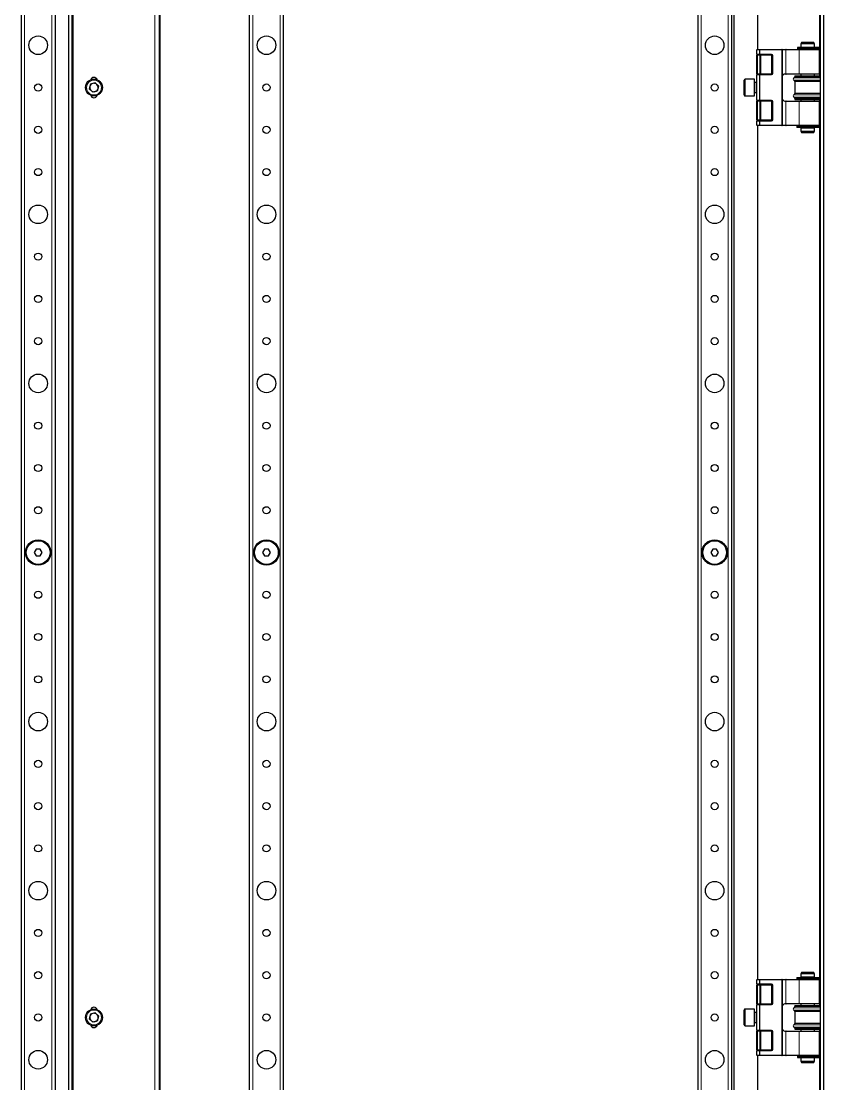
# Model space of a CAD drawing. Header units: millimetres. Extents: x -981 to 2790, y -1547 to 1219.
# Drawn here: x -300 to 175, y -535 to 93 of the extents above; entities that cross this region are included whole.
import ezdxf

# ---------------------------------------------------------------- set-up
doc = ezdxf.new("R2010")
doc.units = ezdxf.units.MM

msp = doc.modelspace()

# ---------------------------------------------------------------- linework, layer by layer
at = {"color": 7, "linetype": 'Continuous', "lineweight": 25}
for p, q in [((172.56, -1098.72), (172.56, 656.28)), ((174.56, -1098.72), (174.56, 656.28)), ((121.56, -1067.22), (121.56, 624.78)), ((-271.94, 620.28), (-271.94, -1062.72)), ((-269.94, 620.28), (-269.94, -1062.72)), ((-218.44, 610.57), (-218.44, -1053)), ((-299.94, 596.28), (-299.94, -1038.72)), ((-279.94, 596.28), (-279.94, -1038.72)), ((-164.94, -1038.72), (-164.94, 596.28)), ((-144.94, -1038.72), (-144.94, 596.28)), ((100.06, 596.28), (100.06, -1038.72)), ((120.06, 596.28), (120.06, -1038.72)), ((135.56, 76.28), (135.56, 506.28)), ((135.06, 73.58), (135.06, 76.08)), ((135.26, 76.28), (136.64, 76.28)), ((136.56, 76.08), (136.56, 73.58)), ((136.64, 76.28), (149.86, 76.28)), ((149.86, 76.28), (152.08, 76.28)), ((150.06, 76.08), (150.06, 31.48)), ((152.36, 76.28), (152.08, 76.28)), ((152.36, 76.28), (160.25, 76.28)), ((159.12, 77.48), (159.12, 76.58)), ((159.14, 77.48), (159.12, 77.48)), ((159.14, 76.58), (159.12, 76.58)), ((159.14, 77.48), (159.14, 76.58)), ((159.22, 77.48), (159.14, 77.48)), ((159.22, 76.58), (159.14, 76.58)), ((172.21, 77.48), (159.22, 77.48)), ((172.21, 76.58), (159.22, 76.58)), ((160.25, 76.28), (171.86, 76.28)), ((161.64, 80.53), (161.06, 79.53)), ((161.06, 79.53), (161.06, 77.53)), ((169.06, 79.53), (161.06, 79.53)), ((161.06, 77.53), (169.06, 77.53)), ((161.06, 76.53), (161.06, 76.28)), ((161.06, 76.53), (169.06, 76.53)), ((161.56, 77.53), (161.56, 77.48)), ((161.56, 76.58), (161.56, 76.53)), ((161.64, 80.53), (168.48, 80.53)), ((169.06, 79.53), (168.48, 80.53)), ((168.56, 77.48), (168.56, 77.53)), ((168.56, 76.53), (168.56, 76.58)), ((169.06, 77.53), (169.06, 79.53)), ((169.06, 76.28), (169.06, 76.53)), ((172.06, 61.98), (172.06, 76.08)), ((172.21, 76.58), (172.21, 77.48)), ((135.06, 73.58), (135.06, 72.98)), ((135.06, 61.88), (135.06, 72.98)), ((136.68, 73.28), (135.36, 73.28)), ((143.76, 73.28), (136.68, 73.28)), ((137.06, 61.88), (137.06, 72.98)), ((144.06, 61.88), (144.06, 72.98)), ((-256.26, 56.6), (-259.04, 55.78)), ((-256.26, 56.6), (-254.16, 54.6)), ((127.56, 53.78), (127.56, 58.18)), ((133.56, 58.78), (128.16, 58.78)), ((133.56, 53.78), (133.56, 58.78)), ((135.06, 56.78), (133.81, 56.78)), ((135.06, 61.88), (135.06, 61.28)), ((135.06, 46.28), (135.06, 61.28)), ((135.36, 61.58), (136.68, 61.58)), ((136.56, 61.28), (136.56, 46.28)), ((136.68, 61.58), (143.76, 61.58)), ((152.08, 61.78), (151.56, 61.78)), ((152.08, 61.78), (152.36, 61.78)), ((160.25, 61.78), (152.36, 61.78)), ((157.56, 60.18), (156.86, 59.5)), ((156.86, 58.07), (157.56, 57.38)), ((157.56, 60.78), (157.56, 60.18)), ((157.56, 60.78), (172.56, 60.78)), ((172.56, 60.18), (157.56, 60.18)), ((157.56, 57.38), (157.56, 50.18)), ((172.56, 57.38), (157.56, 57.38)), ((171.86, 61.78), (160.25, 61.78)), ((161.06, 61.78), (161.06, 60.78)), ((169.06, 60.78), (169.06, 61.78)), ((-259.04, 55.78), (-259.72, 52.97)), ((-257.62, 50.97), (-259.72, 52.97)), ((-254.84, 51.78), (-257.62, 50.97)), ((-254.84, 51.78), (-254.16, 54.6)), ((127.56, 49.38), (127.56, 53.78)), ((133.56, 48.78), (133.56, 53.78)), ((133.81, 50.78), (135.06, 50.78)), ((128.16, 48.78), (133.56, 48.78)), ((135.06, 46.28), (135.06, 45.68)), ((135.06, 34.58), (135.06, 45.68)), ((136.68, 45.98), (135.36, 45.98)), ((143.76, 45.98), (136.68, 45.98)), ((137.06, 34.58), (137.06, 45.68)), ((144.06, 34.58), (144.06, 45.68)), ((151.56, 45.78), (152.08, 45.78)), ((152.36, 45.78), (152.08, 45.78)), ((152.36, 45.78), (160.25, 45.78)), ((157.56, 50.18), (156.86, 49.5)), ((156.86, 48.07), (157.56, 47.38)), ((172.56, 50.18), (157.56, 50.18)), ((157.56, 47.38), (157.56, 46.78)), ((172.56, 47.38), (157.56, 47.38)), ((157.56, 46.78), (172.56, 46.78)), ((160.25, 45.78), (171.86, 45.78)), ((161.06, 46.78), (161.06, 45.78)), ((169.06, 45.78), (169.06, 46.78)), ((172.06, 31.48), (172.06, 45.58)), ((135.06, 34.58), (135.06, 33.98)), ((135.06, 31.48), (135.06, 33.98)), ((135.36, 34.28), (136.68, 34.28)), ((136.56, 33.98), (136.56, 31.48)), ((136.68, 34.28), (143.76, 34.28)), ((136.64, 31.28), (135.26, 31.28)), ((135.56, -473.72), (135.56, 31.28)), ((149.86, 31.28), (136.64, 31.28)), ((152.08, 31.28), (149.86, 31.28)), ((152.08, 31.28), (152.36, 31.28)), ((160.25, 31.28), (152.36, 31.28)), ((158.69, 30.98), (158.69, 30.08)), ((158.74, 30.98), (158.69, 30.98)), ((158.74, 30.08), (158.69, 30.08)), ((172.21, 30.98), (158.74, 30.98)), ((172.21, 30.08), (158.74, 30.08)), ((171.86, 31.28), (160.25, 31.28)), ((161.06, 31.28), (161.06, 31.03)), ((161.06, 31.03), (169.06, 31.03)), ((161.06, 30.03), (161.06, 28.03)), ((161.06, 30.03), (169.06, 30.03)), ((161.06, 28.03), (161.64, 27.03)), ((161.06, 28.03), (165.59, 28.03)), ((161.56, 31.03), (161.56, 30.98)), ((161.56, 30.08), (161.56, 30.03)), ((165.52, 27.03), (161.64, 27.03)), ((168.48, 27.03), (165.52, 27.03)), ((165.59, 28.03), (169.06, 28.03)), ((168.48, 27.03), (169.06, 28.03)), ((168.56, 30.98), (168.56, 31.03)), ((168.56, 30.03), (168.56, 30.08)), ((169.06, 31.03), (169.06, 31.28)), ((169.06, 28.03), (169.06, 30.03)), ((172.21, 30.08), (172.21, 30.98)), ((-291.09, -219.22), (-292.25, -221.22)), ((-288.78, -219.22), (-291.09, -219.22)), ((-287.63, -221.22), (-288.78, -219.22)), ((-156.09, -219.22), (-157.25, -221.22)), ((-153.78, -219.22), (-156.09, -219.22)), ((-152.63, -221.22), (-153.78, -219.22)), ((108.91, -219.22), (107.75, -221.22)), ((111.22, -219.22), (108.91, -219.22)), ((112.37, -221.22), (111.22, -219.22)), ((-292.25, -221.22), (-291.09, -223.22)), ((-291.09, -223.22), (-288.78, -223.22)), ((-288.78, -223.22), (-287.63, -221.22)), ((-157.25, -221.22), (-156.09, -223.22)), ((-156.09, -223.22), (-153.78, -223.22)), ((-153.78, -223.22), (-152.63, -221.22)), ((107.75, -221.22), (108.91, -223.22)), ((108.91, -223.22), (111.22, -223.22)), ((111.22, -223.22), (112.37, -221.22)), ((161.64, -469.47), (161.06, -470.47)), ((161.06, -470.47), (161.06, -472.47)), ((169.06, -470.47), (161.06, -470.47)), ((161.64, -469.47), (168.48, -469.47)), ((169.06, -470.47), (168.48, -469.47)), ((169.06, -472.47), (169.06, -470.47)), ((135.06, -476.42), (135.06, -473.92)), ((135.06, -476.42), (135.06, -477.02)), ((135.06, -488.12), (135.06, -477.02)), ((135.26, -473.72), (136.64, -473.72)), ((136.68, -476.72), (135.36, -476.72)), ((136.56, -473.92), (136.56, -476.42)), ((136.64, -473.72), (149.86, -473.72)), ((143.76, -476.72), (136.68, -476.72)), ((137.06, -488.12), (137.06, -477.02)), ((144.06, -488.12), (144.06, -477.02)), ((149.86, -473.72), (152.08, -473.72)), ((150.06, -473.92), (150.06, -518.52)), ((152.36, -473.72), (152.08, -473.72)), ((152.36, -473.72), (160.25, -473.72)), ((158.69, -472.52), (158.69, -473.42)), ((158.69, -472.52), (158.74, -472.52)), ((158.69, -473.42), (158.74, -473.42)), ((158.74, -472.52), (172.21, -472.52)), ((158.74, -473.42), (172.21, -473.42)), ((160.25, -473.72), (171.86, -473.72)), ((165.59, -472.47), (161.06, -472.47)), ((161.06, -473.47), (161.06, -473.72)), ((165.59, -473.47), (161.06, -473.47)), ((161.56, -472.47), (161.56, -472.52)), ((161.56, -473.42), (161.56, -473.47)), ((169.06, -472.47), (165.59, -472.47)), ((169.06, -473.47), (165.59, -473.47)), ((168.56, -472.52), (168.56, -472.47)), ((168.56, -473.47), (168.56, -473.42)), ((169.06, -473.72), (169.06, -473.47)), ((172.06, -488.02), (172.06, -473.92)), ((172.21, -473.42), (172.21, -472.52)), ((135.06, -488.12), (135.06, -488.72)), ((135.06, -503.72), (135.06, -488.72)), ((135.36, -488.42), (136.68, -488.42)), ((136.56, -488.72), (136.56, -503.72)), ((136.68, -488.42), (143.76, -488.42)), ((152.08, -488.22), (151.56, -488.22)), ((152.08, -488.22), (152.36, -488.22)), ((160.25, -488.22), (152.36, -488.22)), ((157.56, -489.82), (156.86, -490.5)), ((157.56, -489.22), (157.56, -489.82)), ((157.56, -489.22), (172.56, -489.22)), ((172.56, -489.82), (157.56, -489.82)), ((171.86, -488.22), (160.25, -488.22)), ((161.06, -488.22), (161.06, -489.22)), ((169.06, -489.22), (169.06, -488.22)), ((-259.04, -494.22), (-259.72, -497.03)), ((-256.26, -493.4), (-259.04, -494.22)), ((-256.26, -493.4), (-254.16, -495.4)), ((-254.84, -498.22), (-254.16, -495.4)), ((127.56, -500.62), (127.56, -491.82)), ((133.56, -491.22), (128.16, -491.22)), ((133.56, -501.22), (133.56, -491.22)), ((135.06, -493.22), (133.81, -493.22)), ((156.86, -491.93), (157.56, -492.62)), ((157.56, -492.62), (157.56, -499.82)), ((172.56, -492.62), (157.56, -492.62)), ((-257.62, -499.03), (-259.72, -497.03)), ((-254.84, -498.22), (-257.62, -499.03)), ((128.16, -501.22), (133.56, -501.22)), ((133.81, -499.22), (135.06, -499.22)), ((157.56, -499.82), (156.86, -500.5)), ((156.86, -501.93), (157.56, -502.62)), ((172.56, -499.82), (157.56, -499.82)), ((157.56, -502.62), (157.56, -503.22)), ((172.56, -502.62), (157.56, -502.62)), ((135.06, -503.72), (135.06, -504.32)), ((135.06, -515.42), (135.06, -504.32)), ((136.68, -504.02), (135.36, -504.02)), ((143.76, -504.02), (136.68, -504.02)), ((137.06, -515.42), (137.06, -504.32)), ((144.06, -515.42), (144.06, -504.32)), ((151.56, -504.22), (152.08, -504.22)), ((152.36, -504.22), (152.08, -504.22)), ((152.36, -504.22), (160.25, -504.22)), ((157.56, -503.22), (172.56, -503.22)), ((160.25, -504.22), (171.86, -504.22)), ((161.06, -503.22), (161.06, -504.22)), ((169.06, -504.22), (169.06, -503.22)), ((172.06, -518.52), (172.06, -504.42)), ((135.06, -515.42), (135.06, -516.02)), ((135.06, -518.52), (135.06, -516.02)), ((136.64, -518.72), (135.26, -518.72)), ((135.36, -515.72), (136.68, -515.72)), ((135.56, -948.72), (135.56, -518.72)), ((136.56, -516.02), (136.56, -518.52)), ((149.86, -518.72), (136.64, -518.72)), ((136.68, -515.72), (143.76, -515.72)), ((152.08, -518.72), (149.86, -518.72)), ((152.08, -518.72), (152.36, -518.72)), ((160.25, -518.72), (152.36, -518.72)), ((159.12, -519.02), (159.12, -519.92)), ((159.12, -519.02), (159.14, -519.02)), ((159.12, -519.92), (159.14, -519.92)), ((159.14, -519.02), (159.14, -519.92)), ((159.14, -519.02), (159.22, -519.02)), ((159.14, -519.92), (159.22, -519.92)), ((159.22, -519.02), (172.21, -519.02)), ((159.22, -519.92), (172.21, -519.92)), ((171.86, -518.72), (160.25, -518.72)), ((161.06, -518.72), (161.06, -518.97)), ((165.59, -518.97), (161.06, -518.97)), ((161.06, -519.97), (161.06, -521.97)), ((165.59, -519.97), (161.06, -519.97)), ((161.56, -518.97), (161.56, -519.02)), ((161.56, -519.92), (161.56, -519.97)), ((169.06, -518.97), (165.59, -518.97)), ((169.06, -519.97), (165.59, -519.97)), ((168.56, -519.02), (168.56, -518.97)), ((168.56, -519.97), (168.56, -519.92)), ((169.06, -518.97), (169.06, -518.72)), ((169.06, -521.97), (169.06, -519.97)), ((172.21, -519.92), (172.21, -519.02)), ((161.06, -521.97), (161.64, -522.97)), ((161.06, -521.97), (165.59, -521.97)), ((165.52, -522.97), (161.64, -522.97)), ((168.48, -522.97), (165.52, -522.97)), ((165.59, -521.97), (169.06, -521.97)), ((168.48, -522.97), (169.06, -521.97))]:
    msp.add_line(p, q, dxfattribs=at)
at = {"color": 8, "linetype": 'Continuous', "lineweight": 18}
for p, q in [((-269.34, -1062.72), (-269.34, 620.28)), ((-217.84, -1054.04), (-217.84, 611.61)), ((-221.04, 606.07), (-221.04, -1048.5)), ((-297.94, 596.28), (-297.94, -1038.72)), ((-281.94, 596.28), (-281.94, -1038.72)), ((-162.94, -1038.72), (-162.94, 596.28)), ((-146.94, -1038.72), (-146.94, 596.28)), ((102.06, 596.28), (102.06, -1038.72)), ((118.06, 596.28), (118.06, -1038.72)), ((171.96, 505.08), (171.96, 77.48)), ((136.56, 76.08), (135.06, 76.08)), ((149.86, 76.08), (136.56, 76.08)), ((149.86, 76.08), (149.86, 76.28)), ((149.86, 31.48), (149.86, 76.08)), ((149.86, 76.08), (150.06, 76.08)), ((152.08, 76.08), (150.06, 76.08)), ((152.08, 76.28), (152.08, 76.08)), ((152.22, 76.08), (152.08, 76.08)), ((152.08, 61.98), (152.08, 76.08)), ((160.11, 76.08), (152.22, 76.08)), ((152.22, 76.08), (152.22, 61.98)), ((159.22, 76.58), (159.22, 77.48)), ((172.06, 76.08), (160.11, 76.08)), ((160.11, 61.98), (160.11, 76.08)), ((171.96, 76.58), (171.96, 76.26)), ((135.06, 73.58), (136.56, 73.58)), ((135.36, 72.98), (135.06, 72.98)), ((135.36, 73.28), (135.36, 72.98)), ((136.76, 72.98), (135.36, 72.98)), ((135.36, 72.98), (135.36, 61.88)), ((136.56, 73.58), (143.76, 73.58)), ((136.76, 73.28), (136.76, 72.98)), ((137.06, 72.98), (136.76, 72.98)), ((136.76, 61.88), (136.76, 72.98)), ((137.36, 72.98), (137.06, 72.98)), ((137.36, 72.98), (137.36, 73.28)), ((143.76, 72.98), (137.36, 72.98)), ((137.36, 72.98), (137.36, 61.88)), ((143.76, 73.58), (143.76, 73.28)), ((143.76, 72.98), (143.76, 73.28)), ((143.76, 61.88), (143.76, 72.98)), ((144.06, 72.98), (143.76, 72.98)), ((144.36, 72.98), (144.06, 72.98)), ((144.36, 72.98), (144.36, 61.88)), ((128.16, 58.78), (128.16, 53.78)), ((133.81, 56.78), (133.81, 50.78)), ((135.36, 61.88), (135.06, 61.88)), ((136.56, 61.28), (135.06, 61.28)), ((135.36, 61.88), (136.76, 61.88)), ((135.36, 61.88), (135.36, 61.58)), ((143.76, 61.28), (136.56, 61.28)), ((136.76, 61.88), (136.76, 61.58)), ((137.06, 61.88), (136.76, 61.88)), ((137.36, 61.88), (137.06, 61.88)), ((137.36, 61.58), (137.36, 61.88)), ((137.36, 61.88), (143.76, 61.88)), ((143.76, 61.58), (143.76, 61.88)), ((144.06, 61.88), (143.76, 61.88)), ((143.76, 61.58), (143.76, 61.28)), ((144.36, 61.88), (144.06, 61.88)), ((151.56, 61.98), (152.08, 61.98)), ((151.56, 61.98), (151.56, 61.78)), ((152.22, 61.98), (152.08, 61.98)), ((152.08, 61.98), (152.08, 61.78)), ((152.22, 61.98), (160.11, 61.98)), ((172.56, 59.5), (156.86, 59.5)), ((172.56, 58.07), (156.86, 58.07)), ((160.11, 61.98), (172.06, 61.98)), ((171.96, 61.81), (171.96, 60.78)), ((128.16, 53.78), (128.16, 48.78)), ((135.06, 46.28), (136.56, 46.28)), ((135.36, 45.68), (135.06, 45.68)), ((135.36, 45.68), (135.36, 45.98)), ((136.76, 45.68), (135.36, 45.68)), ((135.36, 45.68), (135.36, 34.58)), ((136.56, 46.28), (143.76, 46.28)), ((136.76, 45.68), (136.76, 45.98)), ((136.76, 34.58), (136.76, 45.68)), ((136.76, 45.68), (137.06, 45.68)), ((137.06, 45.68), (137.36, 45.68)), ((137.36, 45.68), (137.36, 45.98)), ((143.76, 45.68), (137.36, 45.68)), ((137.36, 45.68), (137.36, 34.58)), ((143.76, 45.98), (143.76, 46.28)), ((143.76, 45.68), (143.76, 45.98)), ((143.76, 45.68), (144.06, 45.68)), ((143.76, 34.58), (143.76, 45.68)), ((144.06, 45.68), (144.36, 45.68)), ((144.36, 45.68), (144.36, 34.58)), ((151.56, 45.78), (151.56, 45.58)), ((152.08, 45.58), (151.56, 45.58)), ((152.08, 45.78), (152.08, 45.58)), ((152.08, 45.58), (152.22, 45.58)), ((152.08, 31.48), (152.08, 45.58)), ((152.22, 45.58), (152.22, 31.48)), ((160.11, 45.58), (152.22, 45.58)), ((172.56, 49.5), (156.86, 49.5)), ((172.56, 48.07), (156.86, 48.07)), ((160.11, 31.48), (160.11, 45.58)), ((172.06, 45.58), (160.11, 45.58)), ((171.96, 46.78), (171.96, 45.76)), ((135.06, 34.58), (135.36, 34.58)), ((136.56, 33.98), (135.06, 33.98)), ((135.06, 31.48), (136.56, 31.48)), ((135.36, 34.28), (135.36, 34.58)), ((135.36, 34.58), (136.76, 34.58)), ((143.76, 33.98), (136.56, 33.98)), ((136.56, 31.48), (149.86, 31.48)), ((136.76, 34.28), (136.76, 34.58)), ((137.06, 34.58), (136.76, 34.58)), ((137.36, 34.58), (137.06, 34.58)), ((137.36, 34.28), (137.36, 34.58)), ((137.36, 34.58), (143.76, 34.58)), ((143.76, 34.28), (143.76, 34.58)), ((144.06, 34.58), (143.76, 34.58)), ((143.76, 33.98), (143.76, 34.28)), ((144.36, 34.58), (144.06, 34.58)), ((149.86, 31.28), (149.86, 31.48)), ((150.06, 31.48), (149.86, 31.48)), ((150.06, 31.48), (152.08, 31.48)), ((152.08, 31.48), (152.08, 31.28)), ((152.08, 31.48), (152.22, 31.48)), ((152.22, 31.48), (160.11, 31.48)), ((160.11, 31.48), (172.06, 31.48)), ((158.74, 30.08), (158.74, 30.98)), ((171.96, 31.31), (171.96, 30.98)), ((171.96, 30.08), (171.96, -472.52)), ((136.56, -473.92), (135.06, -473.92)), ((135.06, -476.42), (136.56, -476.42)), ((135.36, -477.02), (135.06, -477.02)), ((135.36, -476.72), (135.36, -477.02)), ((136.76, -477.02), (135.36, -477.02)), ((135.36, -477.02), (135.36, -488.12)), ((149.86, -473.92), (136.56, -473.92)), ((136.56, -476.42), (143.76, -476.42)), ((136.76, -476.72), (136.76, -477.02)), ((137.06, -477.02), (136.76, -477.02)), ((136.76, -488.12), (136.76, -477.02)), ((137.36, -477.02), (137.06, -477.02)), ((137.36, -477.02), (137.36, -476.72)), ((143.76, -477.02), (137.36, -477.02)), ((137.36, -477.02), (137.36, -488.12)), ((143.76, -476.42), (143.76, -476.72)), ((143.76, -477.02), (143.76, -476.72)), ((143.76, -488.12), (143.76, -477.02)), ((144.06, -477.02), (143.76, -477.02)), ((144.36, -477.02), (144.06, -477.02)), ((144.36, -477.02), (144.36, -488.12)), ((149.86, -473.92), (149.86, -473.72)), ((149.86, -518.52), (149.86, -473.92)), ((149.86, -473.92), (150.06, -473.92)), ((152.08, -473.92), (150.06, -473.92)), ((152.08, -473.72), (152.08, -473.92)), ((152.08, -488.02), (152.08, -473.92)), ((152.22, -473.92), (152.08, -473.92)), ((160.11, -473.92), (152.22, -473.92)), ((152.22, -473.92), (152.22, -488.02)), ((158.74, -472.52), (158.74, -473.42)), ((172.06, -473.92), (160.11, -473.92)), ((160.11, -488.02), (160.11, -473.92)), ((171.96, -473.42), (171.96, -473.74)), ((135.36, -488.12), (135.06, -488.12)), ((136.56, -488.72), (135.06, -488.72)), ((135.36, -488.12), (135.36, -488.42)), ((135.36, -488.12), (136.76, -488.12)), ((143.76, -488.72), (136.56, -488.72)), ((136.76, -488.12), (136.76, -488.42)), ((137.06, -488.12), (136.76, -488.12)), ((137.36, -488.12), (137.06, -488.12)), ((137.36, -488.42), (137.36, -488.12)), ((137.36, -488.12), (143.76, -488.12)), ((143.76, -488.42), (143.76, -488.12)), ((144.06, -488.12), (143.76, -488.12)), ((143.76, -488.42), (143.76, -488.72)), ((144.36, -488.12), (144.06, -488.12)), ((151.56, -488.02), (152.08, -488.02)), ((151.56, -488.02), (151.56, -488.22)), ((152.22, -488.02), (152.08, -488.02)), ((152.08, -488.02), (152.08, -488.22)), ((152.22, -488.02), (160.11, -488.02)), ((160.11, -488.02), (172.06, -488.02)), ((171.96, -488.19), (171.96, -489.22)), ((128.16, -491.22), (128.16, -501.22)), ((133.81, -493.22), (133.81, -496.22)), ((133.81, -496.22), (133.81, -499.22)), ((172.56, -490.5), (156.86, -490.5)), ((172.56, -491.93), (156.86, -491.93)), ((172.56, -500.5), (156.86, -500.5)), ((172.56, -501.93), (156.86, -501.93)), ((135.06, -503.72), (136.56, -503.72)), ((135.36, -504.32), (135.06, -504.32)), ((135.36, -504.32), (135.36, -504.02)), ((136.76, -504.32), (135.36, -504.32)), ((135.36, -504.32), (135.36, -515.42)), ((136.56, -503.72), (143.76, -503.72)), ((136.76, -504.32), (136.76, -504.02)), ((136.76, -515.42), (136.76, -504.32)), ((136.76, -504.32), (137.06, -504.32)), ((137.06, -504.32), (137.36, -504.32)), ((137.36, -504.32), (137.36, -504.02)), ((143.76, -504.32), (137.36, -504.32)), ((137.36, -504.32), (137.36, -515.42)), ((143.76, -504.02), (143.76, -503.72)), ((143.76, -504.32), (143.76, -504.02)), ((143.76, -504.32), (144.06, -504.32)), ((143.76, -515.42), (143.76, -504.32)), ((144.06, -504.32), (144.36, -504.32)), ((144.36, -504.32), (144.36, -515.42)), ((151.56, -504.22), (151.56, -504.42)), ((152.08, -504.42), (151.56, -504.42)), ((152.08, -504.22), (152.08, -504.42)), ((152.08, -504.42), (152.22, -504.42)), ((152.08, -518.52), (152.08, -504.42)), ((152.22, -504.42), (152.22, -518.52)), ((160.11, -504.42), (152.22, -504.42)), ((160.11, -518.52), (160.11, -504.42)), ((172.06, -504.42), (160.11, -504.42)), ((171.96, -503.22), (171.96, -504.24)), ((135.06, -515.42), (135.36, -515.42)), ((136.56, -516.02), (135.06, -516.02)), ((135.06, -518.52), (136.56, -518.52)), ((135.36, -515.72), (135.36, -515.42)), ((135.36, -515.42), (136.76, -515.42)), ((143.76, -516.02), (136.56, -516.02)), ((136.56, -518.52), (149.86, -518.52)), ((136.76, -515.72), (136.76, -515.42)), ((137.06, -515.42), (136.76, -515.42)), ((137.36, -515.42), (137.06, -515.42)), ((137.36, -515.72), (137.36, -515.42)), ((137.36, -515.42), (143.76, -515.42)), ((143.76, -515.72), (143.76, -515.42)), ((144.06, -515.42), (143.76, -515.42)), ((143.76, -516.02), (143.76, -515.72)), ((144.36, -515.42), (144.06, -515.42)), ((149.86, -518.72), (149.86, -518.52)), ((150.06, -518.52), (149.86, -518.52)), ((150.06, -518.52), (152.08, -518.52)), ((152.08, -518.52), (152.08, -518.72)), ((152.08, -518.52), (152.22, -518.52)), ((152.22, -518.52), (160.11, -518.52)), ((159.22, -519.02), (159.22, -519.92)), ((160.11, -518.52), (172.06, -518.52)), ((171.96, -518.69), (171.96, -519.02)), ((171.96, -519.92), (171.96, -947.52))]:
    msp.add_line(p, q, dxfattribs=at)
at = {"color": 7, "linetype": 'Continuous', "lineweight": 25}
for centre, radius in [((-289.94, 78.78), 5.5), ((-154.94, 78.78), 5.5), ((110.06, 78.78), 5.5), ((-256.94, 53.78), 5), ((-289.94, 53.78), 2.1), ((-154.94, 53.78), 2.1), ((110.06, 53.78), 2.1), ((-289.94, 28.78), 2.1), ((-154.94, 28.78), 2.1), ((110.06, 28.78), 2.1), ((-289.94, 3.78), 2.1), ((-154.94, 3.78), 2.1), ((110.06, 3.78), 2.1), ((-289.94, -21.22), 5.5), ((-154.94, -21.22), 5.5), ((110.06, -21.22), 5.5), ((-289.94, -46.22), 2.1), ((-154.94, -46.22), 2.1), ((110.06, -46.22), 2.1), ((-289.94, -71.22), 2.1), ((-154.94, -71.22), 2.1), ((110.06, -71.22), 2.1), ((-289.94, -96.22), 2.1), ((-154.94, -96.22), 2.1), ((110.06, -96.22), 2.1), ((-289.94, -121.22), 5.5), ((-154.94, -121.22), 5.5), ((110.06, -121.22), 5.5), ((-289.94, -146.22), 2.1), ((-154.94, -146.22), 2.1), ((110.06, -146.22), 2.1), ((-289.94, -171.22), 2.1), ((-154.94, -171.22), 2.1), ((110.06, -171.22), 2.1), ((-289.94, -196.22), 2.1), ((-154.94, -196.22), 2.1), ((110.06, -196.22), 2.1), ((-289.94, -221.22), 7.5), ((-289.94, -221.22), 7), ((-154.94, -221.22), 7.5), ((-154.94, -221.22), 7), ((110.06, -221.22), 7.5), ((110.06, -221.22), 7), ((-289.94, -246.22), 2.1), ((-154.94, -246.22), 2.1), ((110.06, -246.22), 2.1), ((-289.94, -271.22), 2.1), ((-154.94, -271.22), 2.1), ((110.06, -271.22), 2.1), ((-289.94, -296.22), 2.1), ((-154.94, -296.22), 2.1), ((110.06, -296.22), 2.1), ((-289.94, -321.22), 5.5), ((-154.94, -321.22), 5.5), ((110.06, -321.22), 5.5), ((-289.94, -346.22), 2.1), ((-154.94, -346.22), 2.1), ((110.06, -346.22), 2.1), ((-289.94, -371.22), 2.1), ((-154.94, -371.22), 2.1), ((110.06, -371.22), 2.1), ((-289.94, -396.22), 2.1), ((-154.94, -396.22), 2.1), ((110.06, -396.22), 2.1), ((-289.94, -421.22), 5.5), ((-154.94, -421.22), 5.5), ((110.06, -421.22), 5.5), ((-289.94, -446.22), 2.1), ((-154.94, -446.22), 2.1), ((110.06, -446.22), 2.1), ((-289.94, -471.22), 2.1), ((-154.94, -471.22), 2.1), ((110.06, -471.22), 2.1), ((-289.94, -496.22), 2.1), ((-256.94, -496.22), 5), ((-154.94, -496.22), 2.1), ((110.06, -496.22), 2.1), ((-289.94, -521.22), 5.5), ((-154.94, -521.22), 5.5), ((110.06, -521.22), 5.5)]:
    msp.add_circle(centre, radius, dxfattribs=at)
at = {"color": 8, "linetype": 'Continuous', "lineweight": 18}
for centre in [(-256.94, 53.78), (-256.94, -496.22)]:
    msp.add_circle(centre, 4.4, dxfattribs=at)
at = {"color": 7, "linetype": 'Continuous', "lineweight": 25}
for centre, radius, start, end in [((135.26, 76.08), 0.2, 90, 180), ((149.86, 76.08), 0.2, 0, 90), ((171.86, 76.08), 0.2, 0, 90), ((135.36, 73.58), 0.3, 180, 270), ((136.76, 72.98), 0.3, 0, 90), ((143.76, 72.98), 0.3, 0, 90), ((-256.94, 57.78), 2, 18.20996, 161.79004), ((128.16, 58.18), 0.6, 90, 180), ((133.81, 57.03), 0.25, 180, 270), ((135.36, 61.28), 0.3, 90, 180), ((136.76, 61.88), 0.3, 270, 0), ((143.76, 61.88), 0.3, 270, 0), ((151.56, 60.28), 1.5, 90, 180), ((157.56, 58.78), 1, 134.427, 225.573), ((171.86, 61.98), 0.2, 270, 0), ((-256.94, 53.78), 2.51, 166.35345, 226.35345), ((-256.94, 53.78), 2.51, 106.35345, 166.35345), ((-256.94, 53.78), 2.51, 226.35345, 286.35345), ((-256.94, 53.78), 2.51, 46.35345, 106.35345), ((-256.94, 53.78), 2.51, 286.35345, 346.35345), ((-256.94, 53.78), 2.51, 346.35345, 46.35345), ((133.81, 50.53), 0.25, 90, 180), ((-256.94, 49.78), 2, 198.20996, 341.79004), ((128.16, 49.38), 0.6, 180, 270), ((135.36, 46.28), 0.3, 180, 270), ((136.76, 45.68), 0.3, 0, 90), ((143.76, 45.68), 0.3, 0, 90), ((151.56, 47.28), 1.5, 180, 270), ((157.56, 48.78), 1, 134.427, 225.573), ((171.86, 45.58), 0.2, 0, 90), ((135.36, 33.98), 0.3, 90, 180), ((135.26, 31.48), 0.2, 180, 270), ((136.76, 34.58), 0.3, 270, 0), ((143.76, 34.58), 0.3, 270, 0), ((149.86, 31.48), 0.2, 270, 0), ((171.86, 31.48), 0.2, 270, 0), ((135.26, -473.92), 0.2, 90, 180), ((135.36, -476.42), 0.3, 180, 270), ((136.76, -477.02), 0.3, 0, 90), ((143.76, -477.02), 0.3, 0, 90), ((149.86, -473.92), 0.2, 0, 90), ((171.86, -473.92), 0.2, 0, 90), ((135.36, -488.72), 0.3, 90, 180), ((136.76, -488.12), 0.3, 270, 0), ((143.76, -488.12), 0.3, 270, 0), ((151.56, -489.72), 1.5, 90, 180), ((171.86, -488.02), 0.2, 270, 0), ((-256.94, -496.22), 2.51, 166.35345, 226.35345), ((-256.94, -496.22), 2.51, 106.35345, 166.35345), ((-256.94, -492.22), 2, 18.20996, 161.79004), ((-256.94, -496.22), 2.51, 46.35345, 106.35345), ((-256.94, -496.22), 2.51, 346.35345, 46.35345), ((128.16, -491.82), 0.6, 90, 180), ((133.81, -492.97), 0.25, 180, 270), ((157.56, -491.22), 1, 134.427, 225.573), ((-256.94, -500.22), 2, 198.20996, 341.79004), ((-256.94, -496.22), 2.51, 226.35345, 286.35345), ((-256.94, -496.22), 2.51, 286.35345, 346.35345), ((128.16, -500.62), 0.6, 180, 270), ((133.81, -499.47), 0.25, 90, 180), ((151.56, -502.72), 1.5, 180, 270), ((157.56, -501.22), 1, 134.427, 225.573), ((135.36, -503.72), 0.3, 180, 270), ((136.76, -504.32), 0.3, 0, 90), ((143.76, -504.32), 0.3, 0, 90), ((171.86, -504.42), 0.2, 0, 90), ((135.36, -516.02), 0.3, 90, 180), ((135.26, -518.52), 0.2, 180, 270), ((136.76, -515.42), 0.3, 270, 0), ((143.76, -515.42), 0.3, 270, 0), ((149.86, -518.52), 0.2, 270, 0), ((171.86, -518.52), 0.2, 270, 0)]:
    msp.add_arc(centre, radius, start, end, dxfattribs=at)
at = {"color": 8, "linetype": 'Continuous', "lineweight": 18}
for centre, radius, start, end in [((152.4, 76.11), 0.179, 101.42175, 188.04947), ((160.29, 76.11), 0.179, 101.42175, 188.04947), ((143.76, 72.98), 0.6, 0, 90), ((143.76, 61.88), 0.6, 270, 0), ((151.56, 60.28), 1.7, 90, 151.92751), ((152.4, 61.96), 0.179, 171.95053, 258.57825), ((160.29, 61.96), 0.179, 171.95053, 258.57825), ((143.76, 45.68), 0.6, 0, 90), ((151.56, 47.28), 1.7, 208.07249, 270), ((152.4, 45.61), 0.179, 101.42175, 188.04947), ((160.29, 45.61), 0.179, 101.42175, 188.04947), ((143.76, 34.58), 0.6, 270, 0), ((152.4, 31.46), 0.179, 171.95053, 258.57825), ((160.29, 31.46), 0.179, 171.95053, 258.57825), ((143.76, -477.02), 0.6, 0, 90), ((152.4, -473.89), 0.179, 101.42175, 188.04947), ((160.29, -473.89), 0.179, 101.42175, 188.04947), ((143.76, -488.12), 0.6, 270, 0), ((151.56, -489.72), 1.7, 90, 151.92751), ((152.4, -488.04), 0.179, 171.95053, 258.57825), ((160.29, -488.04), 0.179, 171.95053, 258.57825), ((143.76, -504.32), 0.6, 0, 90), ((151.56, -502.72), 1.7, 208.07249, 270), ((152.4, -504.39), 0.179, 101.42175, 188.04947), ((160.29, -504.39), 0.179, 101.42175, 188.04947), ((143.76, -515.42), 0.6, 270, 0), ((152.4, -518.54), 0.179, 171.95053, 258.57825), ((160.29, -518.54), 0.179, 171.95053, 258.57825)]:
    msp.add_arc(centre, radius, start, end, dxfattribs=at)
at = {"color": 7, "linetype": 'Continuous', "lineweight": 25}
for centre, major_axis, start_param, end_param in [((136.64, 76.08), (0, 0.2), 0, 1.570796), ((136.68, 73.58), (0, 0.3), 1.570796, 3.141593), ((136.68, 61.28), (0, 0.3), 0, 1.570796), ((136.68, 46.28), (0, 0.3), 1.570796, 3.141593), ((136.68, 33.98), (0, 0.3), 0, 1.570796), ((136.64, 31.48), (0, 0.2), 1.570796, 3.141593), ((136.64, -473.92), (0, 0.2), 0, 1.570796), ((136.68, -476.42), (0, 0.3), 1.570796, 3.141593), ((136.68, -488.72), (0, 0.3), 0, 1.570796), ((136.68, -503.72), (0, 0.3), 1.570796, 3.141593), ((136.68, -516.02), (0, 0.3), 0, 1.570796), ((136.64, -518.52), (0, 0.2), 1.570796, 3.141593)]:
    msp.add_ellipse(centre, major_axis=major_axis, ratio=0.414214, start_param=start_param, end_param=end_param, dxfattribs=at)

doc.saveas('drawing.dxf')
